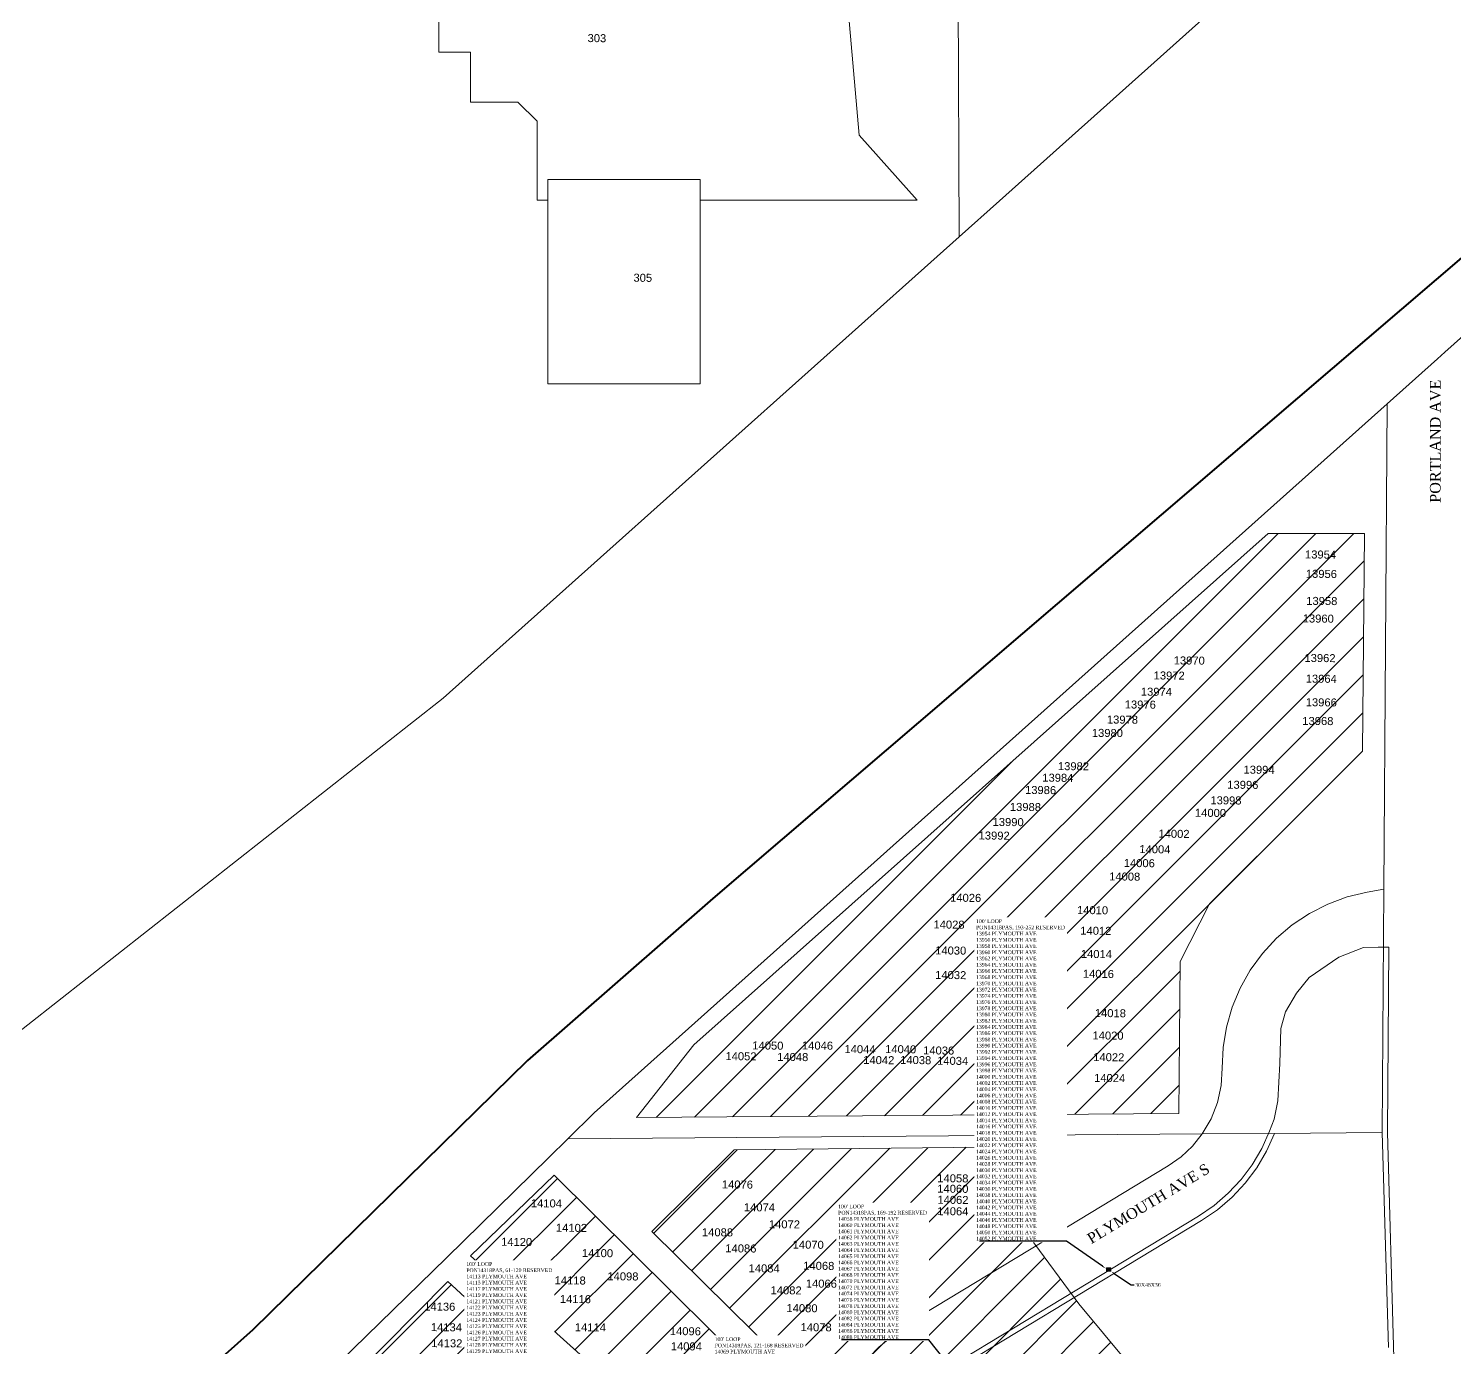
# Model space of a CAD drawing. Header units: feet. Extents: x 2808417 to 2820762, y 948624 to 970780.
# Drawn here: x 2813453 to 2814789, y 965377 to 966613 of the extents above; entities that cross this region are included whole.
import ezdxf
from ezdxf import colors
from ezdxf.entities.mleader import LeaderData, LeaderLine
from ezdxf.enums import TextEntityAlignment as Align
from ezdxf.lldxf.tags import DXFTag
from ezdxf.math import Vec2, Vec3

# ---------------------------------------------------------------- set-up
doc = ezdxf.new("R2010")
doc.units = ezdxf.units.FT
doc.header["$LTSCALE"] = 0.015
doc.header["$MEASUREMENT"] = 0
for name, color, linetype in [('288A', 112, '288A'), ('Dakota County Addresses', 7, 'Continuous'), ('Dakota County Parcels', 7, 'Continuous'), ('DETAIL', 7, 'Continuous'), ('NOTES', 7, 'Continuous'), ('STREET NAME', 7, 'Continuous'), ('TELEPHONE STRUCT-PROP', 6, 'Continuous')]:
    doc.layers.add(name, color=color, linetype=linetype)
doc.layers.add('RUNNING LINE (UNDERGROUND)', color=10, linetype='Continuous', lineweight=40)
doc.layers.add('WORK BOUNDARY', color=110, linetype='Continuous', lineweight=40)
doc.styles.add('Dimensions 100', font='arial.ttf')
doc.styles.add('Line', font='txt.shx', dxfattribs={"height": 3})
doc.styles.get("Standard").update_dxf_attribs({"font": 'times.ttf'})
doc.styles.add('Utilities', font='arial.ttf', dxfattribs={"height": 2.5})
tags = doc.linetypes.add('288A', pattern='A,80,-5,["288A",Line,S=1.5,R=0,X=0,Y=-1.5],-24', length=109).pattern_tags.tags
tags[6] = DXFTag(74, 10)

# ---------------------------------------------------------------- blocks, each defined once
blk = doc.blocks.new('ACMAP_ANN_TEMPLATE_Dakota County Addresses')
at = {"layer": 'Dakota County Addresses', "style": 'Dimensions 100'}
blk.add_attdef('DakotaCountyAddress', text='', height=50, dxfattribs=at).set_placement((0, 0), align=Align.CENTER)
blk = doc.blocks.new('NEW HH')
at = {"ltscale": 40, "true_color": 0xffffff}
h = blk.add_hatch(color=7, dxfattribs=at)
h.dxf.hatch_style = 1
h.paths.add_polyline_path([(-0.061, -0.031, 0.414214), (-0.046, -0.046), (0.046, -0.046, 0.414214), (0.061, -0.031), (0.061, 0.031, 0.414214), (0.046, 0.046), (-0.046, 0.046, 0.414214), (-0.061, 0.031)])
at = {"layer": 'RUNNING LINE (UNDERGROUND)', "color": 6, "lineweight": 0, "const_width": 0.005, "flags": 128}
blk.add_lwpolyline([(-0.061, 0.031), (-0.061, -0.031, 0.414214), (-0.046, -0.046), (0.046, -0.046, 0.414214), (0.061, -0.031), (0.061, 0.031, 0.414214), (0.046, 0.046), (-0.046, 0.046, 0.414214)], format="xyb", close=True, dxfattribs=at)
at = {"layer": 'TELEPHONE STRUCT-PROP', "color": 18, "true_color": 0x000000, "style": 'Utilities'}
blk.add_text('HH', height=0.05, dxfattribs=at).set_placement((0, 0), align=Align.MIDDLE_CENTER)

msp = doc.modelspace()

# ---------------------------------------------------------------- hatches: boundary and pattern name
at = {"layer": 'NOTES', "ltscale": 100}
h = msp.add_hatch(dxfattribs=at)
h.set_pattern_fill('ANSI31', color=30, scale=200)
h.paths.add_polyline_path([(2813981.2, 964784.4), (2813875.9, 964735.7), (2813831.2, 964833.4), (2813477.8, 964991.6), (2813619, 965225.9), (2813793.3, 965118.7), (2813857.3, 965023.9)])
h.paths.add_polyline_path([(2813669, 965260.7), (2813827, 965141.1), (2814018, 964782.5), (2814132.9, 964839.9), (2814239.1, 964948.9), (2814092.9, 965112.9), (2814067.9, 965212.4), (2814027.9, 965270.6), (2813845.3, 965439)])
h.paths.add_polyline_path([(2813866.7, 965463.2), (2813975.5, 965365), (2814082.1, 965253.4), (2814106.7, 965228.7), (2814144.1, 965109.1), (2814260.1, 964992.2), (2814444.5, 965169.1), (2814275.6, 965308.2), (2814164.9, 965320.7), (2813944.9, 965538.7)])
h.paths.add_polyline_path([(2814113.7, 965562.4), (2814036.4, 965485.9), (2814180.3, 965344.1), (2814302.6, 965335.3), (2814409.5, 965244.4), (2814507.6, 965332.8), (2814436.6, 965418.2), (2814389.9, 965481.3), (2814378.3, 965565.5)])
h.paths.add_polyline_path([(2814022, 965592.7), (2814076, 965660.8), (2814614.1, 966140.2), (2814704.2, 966140.2), (2814702.3, 965936.2), (2814649.2, 965883.2), (2814559.1, 965793), (2814531.5, 965739.2), (2814530.3, 965596.7)])

# ---------------------------------------------------------------- linework, layer by layer
at = {"layer": '288A', "lineweight": 5, "ltscale": 50, "flags": 128}
msp.add_lwpolyline([(2814219, 965263.1), (2814272.7, 965323), (2814286.4, 965336.9), (2814301.5, 965349.5), (2814317.7, 965360.4), (2814548.8, 965500.4), (2814563.3, 965510.4), (2814576.6, 965521.8), (2814588.6, 965534.6), (2814599.1, 965548.6), (2814608, 965563.7), (2814615.3, 965579.9), (2814619.7, 965591.4), (2814623, 965608.6), (2814625, 965643.3), (2814625.7, 965676.2), (2814630.2, 965691.9), (2814640.6, 965709.5), (2814652.5, 965724.2), (2814680.2, 965743.1), (2814703.2, 965752.1), (2814716.9, 965752.5), (2814727, 965752.6), (2814725.9, 965578.8), (2814731.8, 965367.6), (2814736.6, 965358.9), (2814737.8, 964889), (2814732.9, 964879.4)], dxfattribs=at)
at = {"layer": 'Dakota County Parcels', "lineweight": 5}
for p, q in [((2813837, 966591.4), (2813836.9, 966885.2)), ((2814203.6, 966825.7), (2814230.7, 966513.4)), ((2814323.1, 966769.1), (2814324.4, 966418.3)), ((2813866.5, 966591.4), (2813837, 966591.4)), ((2813866.6, 966544.4), (2813866.5, 966591.4)), ((2813911.1, 966544.5), (2813866.6, 966544.4)), ((2813929.1, 966526.6), (2813911.1, 966544.5)), ((2813929.1, 966452.5), (2813929.1, 966526.6)), ((2814230.7, 966513.4), (2814285.1, 966452.7)), ((2813939.1, 966472), (2813939.1, 966472)), ((2813939.1, 966472), (2814081.7, 966472)), ((2813939.1, 966452.5), (2813939.1, 966472)), ((2814081.7, 966452.6), (2814081.7, 966472)), ((2813939.1, 966452.5), (2813929.1, 966452.5)), ((2813939.2, 966280.3), (2813939.1, 966452.5)), ((2814285.1, 966452.7), (2814081.7, 966452.6)), ((2814081.7, 966452.6), (2814081.8, 966280.4)), ((2813841, 965985.7), (2814324.4, 966418.3)), ((2814725.4, 966261.8), (2814772.6, 966304)), ((2814081.8, 966280.4), (2813939.2, 966280.3)), ((2814725.4, 966261.8), (2813982.6, 965597.1)), ((2814722.4, 965806.9), (2814725.4, 966261.8)), ((2813312, 965569.9), (2813841, 965985.7)), ((2814722.4, 965806.9), (2814706.8, 965804.1)), ((2814720.9, 965578.7), (2814722.4, 965806.9)), ((2813957.7, 965572.7), (2813982.6, 965597.1)), ((2813939.9, 965555.3), (2813957.7, 965572.7)), ((2813957.7, 965572.7), (2814552.1, 965577.4)), ((2814408.1, 965576.2), (2814409, 965576.2)), ((2814552.1, 965577.4), (2814552.1, 965577.4)), ((2814619.8, 965577.9), (2814619.8, 965577.9)), ((2814720.9, 965578.7), (2814720.9, 965578.7)), ((2814726.6, 965377.3), (2814720.9, 965578.7)), ((2813844.1, 965461.4), (2813939.9, 965555.3)), ((2814415.6, 965484.1), (2814520.4, 965547.5)), ((2814320.4, 965356.2), (2814551.5, 965496.2)), ((2814289.3, 965407.5), (2814415.6, 965484.1)), ((2813744.3, 965363.7), (2813844.1, 965461.4))]:
    msp.add_line(p, q, dxfattribs=at)
for points in [[(2814324.4, 966418.3), (2814362.1, 966452), (2814631.5, 966693.1), (2814728.7, 966780.1)], [(2814772.6, 966304), (2814779.5, 966310.2), (2814826.2, 966352)], [(2814706.8, 965804.1), (2814688, 965799.6), (2814669.8, 965792.9), (2814652.6, 965784.1), (2814636.4, 965773.4), (2814621.7, 965760.8), (2814608.5, 965746.6), (2814597.1, 965731), (2814587.6, 965714.1), (2814580.1, 965696.3), (2814574.8, 965677.6), (2814571.7, 965658.5), (2814570.9, 965639.2)], [(2814552.1, 965577.4), (2814560.4, 965591.5), (2814566.4, 965606.8), (2814569.9, 965622.8), (2814570.9, 965639.2)], [(2814520.4, 965547.5), (2814532.3, 965556), (2814543, 965566), (2814552.1, 965577.4)], [(2814551.5, 965496.2), (2814566.4, 965506.4), (2814580.1, 965518.2), (2814592.4, 965531.4), (2814603.2, 965545.8), (2814612.4, 965561.4), (2814619.8, 965577.9)], [(2814552.1, 965577.4), (2814619.8, 965577.9), (2814720.9, 965578.7)], [(2814231.6, 965359.6), (2814249.3, 965377.5), (2814268.6, 965393.5), (2814289.3, 965407.5)]]:
    msp.add_lwpolyline(points, dxfattribs=at)
at = {"layer": 'NOTES', "color": 30, "lineweight": 5, "ltscale": 1.5, "flags": 128}
for points in [[(2814022, 965592.7), (2814076, 965660.8), (2814614.1, 966140.2), (2814704.2, 966140.2), (2814702.3, 965936.2), (2814649.2, 965883.2), (2814559.1, 965793), (2814531.5, 965739.2), (2814530.3, 965596.7)], [(2814113.7, 965562.4), (2814036.4, 965485.9), (2814180.3, 965344.1), (2814302.6, 965335.3), (2814409.5, 965244.4), (2814507.6, 965332.8), (2814436.6, 965418.2), (2814389.9, 965481.3), (2814378.3, 965565.5)], [(2813866.7, 965463.2), (2813975.5, 965365), (2814082.1, 965253.4), (2814106.7, 965228.7), (2814144.1, 965109.1), (2814260.1, 964992.2), (2814444.5, 965169.1), (2814275.6, 965308.2), (2814164.9, 965320.7), (2813944.9, 965538.7)], [(2813669, 965260.7), (2813827, 965141.1), (2814018, 964782.5), (2814132.9, 964839.9), (2814239.1, 964948.9), (2814092.9, 965112.9), (2814067.9, 965212.4), (2814027.9, 965270.6), (2813845.3, 965439)]]:
    msp.add_lwpolyline(points, close=True, dxfattribs=at)
at = {"layer": 'WORK BOUNDARY', "ltscale": 50, "flags": 128}
msp.add_lwpolyline([(2814803.9, 966406.1), (2814093.6, 965798.1), (2813919.9, 965646.3), (2813662.8, 965393.8), (2813320.4, 965088.8), (2812730.3, 964220.2), (2813083.5, 964073.3), (2813675.1, 963716.3), (2814058.4, 963404.6), (2814379.4, 963195.7), (2814811.2, 962994.8)], dxfattribs=at)

# ---------------------------------------------------------------- block references
at = {"lineweight": 5, "xscale": 40, "yscale": 40, "zscale": 40}
msp.add_blockref('NEW HH', (2814464.5, 965450.4), dxfattribs=at)
at = {"layer": 'Dakota County Addresses', "lineweight": 5, "xscale": 0.15, "yscale": 0.15, "zscale": 0.15, "rotation": 359.5015230000861}
for p, values in [((2813985, 966600.7), {'DakotaCountyAddress': '303'}), ((2814028, 966376.1), {'DakotaCountyAddress': '305'}), ((2814663, 966116.7), {'DakotaCountyAddress': '13954'}), ((2814663.8, 966098.6), {'DakotaCountyAddress': '13956'}), ((2814664.2, 966073.2), {'DakotaCountyAddress': '13958'}), ((2814660.9, 966056.7), {'DakotaCountyAddress': '13960'}), ((2814540, 966017.4), {'DakotaCountyAddress': '13970'}), ((2814662.5, 966019.7), {'DakotaCountyAddress': '13962'}), ((2814521.2, 966003.3), {'DakotaCountyAddress': '13972'}), ((2814663.7, 966000.3), {'DakotaCountyAddress': '13964'}), ((2814509.2, 965988.1), {'DakotaCountyAddress': '13974'}), ((2814494.1, 965976.1), {'DakotaCountyAddress': '13976'}), ((2814663.7, 965978.2), {'DakotaCountyAddress': '13966'}), ((2814477.4, 965962), {'DakotaCountyAddress': '13978'}), ((2814660.5, 965960.7), {'DakotaCountyAddress': '13968'}), ((2814463.3, 965949.5), {'DakotaCountyAddress': '13980'}), ((2814416.9, 965907.5), {'DakotaCountyAddress': '13984'}), ((2814431.5, 965918.3), {'DakotaCountyAddress': '13982'}), ((2814605.4, 965915), {'DakotaCountyAddress': '13994'}), ((2814400.7, 965896), {'DakotaCountyAddress': '13986'}), ((2814590.2, 965900.9), {'DakotaCountyAddress': '13996'}), ((2814386.5, 965880.1), {'DakotaCountyAddress': '13988'}), ((2814574.4, 965886.3), {'DakotaCountyAddress': '13998'}), ((2814559.9, 965874.6), {'DakotaCountyAddress': '14000'}), ((2814357.2, 965853.3), {'DakotaCountyAddress': '13992'}), ((2814370.3, 965866), {'DakotaCountyAddress': '13990'}), ((2814525.7, 965855), {'DakotaCountyAddress': '14002'}), ((2814507.8, 965840.5), {'DakotaCountyAddress': '14004'}), ((2814493.2, 965827.5), {'DakotaCountyAddress': '14006'}), ((2814479.5, 965814.9), {'DakotaCountyAddress': '14008'}), ((2814330.5, 965795), {'DakotaCountyAddress': '14026'}), ((2814449.4, 965783.4), {'DakotaCountyAddress': '14010'}), ((2814314.9, 965769.9), {'DakotaCountyAddress': '14028'}), ((2814452.5, 965764.1), {'DakotaCountyAddress': '14012'}), ((2814316.5, 965745.6), {'DakotaCountyAddress': '14030'}), ((2814453, 965742.3), {'DakotaCountyAddress': '14014'}), ((2814316.5, 965722.6), {'DakotaCountyAddress': '14032'}), ((2814454.9, 965723.7), {'DakotaCountyAddress': '14016'}), ((2814466.1, 965686.9), {'DakotaCountyAddress': '14018'}), ((2814463.9, 965665.9), {'DakotaCountyAddress': '14020'}), ((2814145.2, 965656.5), {'DakotaCountyAddress': '14050'}), ((2814191.7, 965656.5), {'DakotaCountyAddress': '14046'}), ((2814231.5, 965653.1), {'DakotaCountyAddress': '14044'}), ((2814269.6, 965653.1), {'DakotaCountyAddress': '14040'}), ((2814120, 965646.5), {'DakotaCountyAddress': '14052'}), ((2814168.5, 965645.8), {'DakotaCountyAddress': '14048'}), ((2814249.1, 965642.9), {'DakotaCountyAddress': '14042'}), ((2814283.7, 965642.9), {'DakotaCountyAddress': '14038'}), ((2814305.2, 965651.9), {'DakotaCountyAddress': '14036'}), ((2814318.3, 965642.2), {'DakotaCountyAddress': '14034'}), ((2814464.6, 965645.6), {'DakotaCountyAddress': '14022'}), ((2814465.4, 965626.1), {'DakotaCountyAddress': '14024'}), ((2814116.7, 965526.3), {'DakotaCountyAddress': '14076'}), ((2814318.5, 965532.1), {'DakotaCountyAddress': '14058'}), ((2814318.5, 965522.3), {'DakotaCountyAddress': '14060'}), ((2813937.7, 965508.6), {'DakotaCountyAddress': '14104'}), ((2814318.6, 965511.9), {'DakotaCountyAddress': '14062'}), ((2814137.3, 965504.9), {'DakotaCountyAddress': '14074'}), ((2814318.5, 965501.2), {'DakotaCountyAddress': '14064'}), ((2813961.2, 965485.7), {'DakotaCountyAddress': '14102'}), ((2814098, 965481.5), {'DakotaCountyAddress': '14088'}), ((2814160.7, 965489), {'DakotaCountyAddress': '14072'}), ((2813909.8, 965472.5), {'DakotaCountyAddress': '14120'}), ((2814119.9, 965466.4), {'DakotaCountyAddress': '14086'}), ((2814183, 965469.9), {'DakotaCountyAddress': '14070'}), ((2813985.6, 965462), {'DakotaCountyAddress': '14100'}), ((2814009.4, 965440.2), {'DakotaCountyAddress': '14098'}), ((2814141.7, 965447.7), {'DakotaCountyAddress': '14084'}), ((2814192.9, 965450.1), {'DakotaCountyAddress': '14068'}), ((2813960, 965436.4), {'DakotaCountyAddress': '14118'}), ((2814162.3, 965427.1), {'DakotaCountyAddress': '14082'}), ((2814195.3, 965433.4), {'DakotaCountyAddress': '14066'}), ((2813964.9, 965418.9), {'DakotaCountyAddress': '14116'}), ((2813837.8, 965411.8), {'DakotaCountyAddress': '14136'}), ((2814177.2, 965410.4), {'DakotaCountyAddress': '14080'}), ((2813844, 965392.5), {'DakotaCountyAddress': '14134'}), ((2813978.9, 965392.4), {'DakotaCountyAddress': '14114'}), ((2814067.9, 965388.8), {'DakotaCountyAddress': '14096'}), ((2814190.4, 965392.5), {'DakotaCountyAddress': '14078'}), ((2813844.4, 965377.5), {'DakotaCountyAddress': '14132'}), ((2814068.8, 965374.6), {'DakotaCountyAddress': '14094'})]:
    msp.add_blockref('ACMAP_ANN_TEMPLATE_Dakota County Addresses', p, dxfattribs=at).add_auto_attribs(values)

# ---------------------------------------------------------------- texts
at = {"layer": 'STREET NAME', "lineweight": 5, "ltscale": 40, "char_height": 10, "attachment_point": 1}
for s, insert, rotation in [('PORTLAND AVE', (2814765.5, 966169), 90), ('PLYMOUTH AVE S', (2814443.1, 965482.6), 31.1924)]:
    msp.add_mtext(s, dxfattribs=dict(at, insert=insert, rotation=rotation))

# ---------------------------------------------------------------- next in the draw order: leaders
at = {"layer": 'DETAIL', "lineweight": 5, "ltscale": 5}
ml = msp.add_multileader_mtext('Standard', dxfattribs=at)
ml.set_content("100' LOOP\\PPON14318PAS, 61-120 RESERVED\\P14113 PLYMOUTH AVE\\P14115 PLYMOUTH AVE\\P14117 PLYMOUTH AVE\\P14119 PLYMOUTH AVE\\P14121 PLYMOUTH AVE\\P14122 PLYMOUTH AVE\\P14123 PLYMOUTH AVE\\P14124 PLYMOUTH AVE\\P14125 PLYMOUTH AVE\\P14126 PLYMOUTH AVE\\P14127 PLYMOUTH AVE\\P14128 PLYMOUTH AVE\\P14129 PLYMOUTH AVE\\P14130 PLYMOUTH AVE\\P14131 PLYMOUTH AVE\\P14132 PLYMOUTH AVE\\P14133 PLYMOUTH AVE\\P14134 PLYMOUTH AVE\\P14135 PLYMOUTH AVE\\P14136 PLYMOUTH AVE\\P14137 PLYMOUTH AVE\\P14138 PLYMOUTH AVE\\P14139 PLYMOUTH AVE\\P14140 PLYMOUTH AVE\\P14141 PLYMOUTH AVE\\P14142 PLYMOUTH AVE\\P14143 PLYMOUTH AVE\\P14144 PLYMOUTH AVE\\P14145 PLYMOUTH AVE\\P14146 PLYMOUTH AVE\\P14147 PLYMOUTH AVE\\P14148 PLYMOUTH AVE\\P14149 PLYMOUTH AVE\\P14150 PLYMOUTH AVE\\P14151 PLYMOUTH AVE\\P14152 PLYMOUTH AVE\\P14153 PLYMOUTH AVE\\P14154 PLYMOUTH AVE\\P14155 PLYMOUTH AVE\\P14156 PLYMOUTH AVE\\P14157 PLYMOUTH AVE\\P14158 PLYMOUTH AVE\\P14159 PLYMOUTH AVE\\P14160 PLYMOUTH AVE\\P14161 PLYMOUTH AVE\\P14162 PLYMOUTH AVE\\P14163 PLYMOUTH AVE\\P14164 PLYMOUTH AVE\\P14166 PLYMOUTH AVE\\P14168 PLYMOUTH AVE\\P14170 PLYMOUTH AVE\\P14172 PLYMOUTH AVE\\P14174 PLYMOUTH AVE\\P14176 PLYMOUTH AVE", color=256)
ml.set_leader_properties()
ml.build(insert=Vec2(0, 0))
ml.multileader.update_dxf_attribs({"text_left_attachment_type": 5, "text_right_attachment_type": 5, "dogleg_length": 3})
ctx = ml.context
ctx.base_point, ctx.char_height, ctx.landing_gap_size, ctx.plane_origin = Vec3(2813861.2, 965132.3), 3.5, 1.5, Vec3(2813994, 965107.8)
ctx.left_attachment, ctx.right_attachment = 5, 5
notes = []
notes.append((ctx, [(0, (1, 1, 0), (2813944.9, 965132.3), (-1, 0), 3, [(0, [(2813981.8, 965089.2)], 0, [])])]))
ctx.mtext.insert, ctx.mtext.flow_direction = Vec3(2813862.7, 965457.3), 5
ctx.mtext.has_bg_fill, ctx.mtext.bg_color, ctx.mtext.bg_scale_factor, ctx.mtext.bg_transparency, ctx.mtext.use_window_bg_color = 1, -1027028792, 1.5, 0, 1
ml = msp.add_multileader_mtext('Standard', dxfattribs=at)
ml.set_content('30X48X36', color=256)
ml.set_leader_properties()
ml.build(insert=Vec2(0, 0))
ml.multileader.update_dxf_attribs({"has_text_frame": 1, "text_left_attachment_type": 2, "text_right_attachment_type": 2, "dogleg_length": 3})
ctx = ml.context
ctx.base_point, ctx.char_height, ctx.landing_gap_size, ctx.plane_origin = Vec3(2814488.5, 965435.9), 3.5, 1.5, Vec3(2814477.9, 965492.1)
ctx.left_attachment, ctx.right_attachment, ctx.text_align_type = 2, 2, 1
notes.append((ctx, [(1, (1, 1, 0), (2814485.5, 965435.9), (1, 0), 3, [(0, [(2814466.7, 965448.7)], 0, [])])]))
ctx.mtext.insert, ctx.mtext.alignment, ctx.mtext.flow_direction = Vec3(2814501.3, 965437.7), 2, 5
ctx.mtext.has_bg_fill, ctx.mtext.bg_color, ctx.mtext.bg_scale_factor, ctx.mtext.bg_transparency, ctx.mtext.use_window_bg_color = 1, -1027028792, 1.5, 0, 1
ml = msp.add_multileader_mtext('Standard', dxfattribs=at)
ml.set_content("100' LOOP\\PPON14318PAS, 121-168 RESERVED\\P14069 PLYMOUTH AVE\\P14071 PLYMOUTH AVE\\P14073 PLYMOUTH AVE\\P14075 PLYMOUTH AVE\\P14077 PLYMOUTH AVE\\P14079 PLYMOUTH AVE\\P14081 PLYMOUTH AVE\\P14083 PLYMOUTH AVE\\P14085 PLYMOUTH AVE\\P14087 PLYMOUTH AVE\\P14089 PLYMOUTH AVE\\P14090 PLYMOUTH AVE\\P14091 PLYMOUTH AVE\\P14092 PLYMOUTH AVE\\P14093 PLYMOUTH AVE\\P14094 PLYMOUTH AVE\\P14095 PLYMOUTH AVE\\P14096 PLYMOUTH AVE\\P14097 PLYMOUTH AVE\\P14098 PLYMOUTH AVE\\P14099 PLYMOUTH AVE\\P14100 PLYMOUTH AVE\\P14101 PLYMOUTH AVE\\P14102 PLYMOUTH AVE\\P14103 PLYMOUTH AVE\\P14104 PLYMOUTH AVE\\P14105 PLYMOUTH AVE\\P14106 PLYMOUTH AVE\\P14107 PLYMOUTH AVE\\P14108 PLYMOUTH AVE\\P14109 PLYMOUTH AVE\\P14110 PLYMOUTH AVE\\P14111 PLYMOUTH AVE\\P14112 PLYMOUTH AVE\\P14114 PLYMOUTH AVE\\P14116 PLYMOUTH AVE\\P14118 PLYMOUTH AVE\\P14120 PLYMOUTH AVE", color=256)
ml.set_leader_properties()
ml.build(insert=Vec2(0, 0))
ml.multileader.update_dxf_attribs({"text_left_attachment_type": 5, "text_right_attachment_type": 5, "dogleg_length": 3})
ctx = ml.context
ctx.base_point, ctx.char_height, ctx.landing_gap_size, ctx.plane_origin = Vec3(2814093.8, 965155.1), 3.5, 1.5, Vec3(2814232.6, 965282.5)
ctx.left_attachment, ctx.right_attachment = 5, 5
notes.append((ctx, [(0, (1, 1, 0), (2814180, 965155.1), (-1, 0), 3, [(0, [(2814215.7, 965264.3)], 0, [])])]))
ctx.mtext.insert, ctx.mtext.flow_direction = Vec3(2814095.3, 965386.8), 5
ctx.mtext.has_bg_fill, ctx.mtext.bg_color, ctx.mtext.bg_scale_factor, ctx.mtext.bg_transparency, ctx.mtext.use_window_bg_color = 1, -1027028792, 1.5, 0, 1
for ctx, leaders in notes:
    for number, flags, end, landing, length, lines in leaders:
        leader = LeaderData()
        leader.index, (leader.has_last_leader_line, leader.has_dogleg_vector, leader.attachment_direction) = number, flags
        leader.last_leader_point, leader.dogleg_vector, leader.dogleg_length = Vec3(end), Vec3(landing), length
        for number, points, colour, breaks in lines:
            line = LeaderLine()
            line.index, line.vertices, line.color, line.breaks = number, Vec3.list(points), colors.encode_raw_color(colour), breaks
            leader.lines.append(line)
        ctx.leaders.append(leader)

# ---------------------------------------------------------------- next in the draw order: leaders
ml = msp.add_multileader_mtext('Standard', dxfattribs=at)
ml.set_content("100' LOOP\\PPON14318PAS, 193-252 RESERVED\\P13954 PLYMOUTH AVE\\P13956 PLYMOUTH AVE\\P13958 PLYMOUTH AVE\\P13960 PLYMOUTH AVE\\P13962 PLYMOUTH AVE\\P13964 PLYMOUTH AVE\\P13966 PLYMOUTH AVE\\P13968 PLYMOUTH AVE\\P13970 PLYMOUTH AVE\\P13972 PLYMOUTH AVE\\P13974 PLYMOUTH AVE\\P13976 PLYMOUTH AVE\\P13978 PLYMOUTH AVE\\P13980 PLYMOUTH AVE\\P13982 PLYMOUTH AVE\\P13984 PLYMOUTH AVE\\P13986 PLYMOUTH AVE\\P13988 PLYMOUTH AVE\\P13990 PLYMOUTH AVE\\P13992 PLYMOUTH AVE\\P13994 PLYMOUTH AVE\\P13996 PLYMOUTH AVE\\P13998 PLYMOUTH AVE\\P14000 PLYMOUTH AVE\\P14002 PLYMOUTH AVE\\P14004 PLYMOUTH AVE\\P14006 PLYMOUTH AVE\\P14008 PLYMOUTH AVE\\P14010 PLYMOUTH AVE\\P14012 PLYMOUTH AVE\\P14014 PLYMOUTH AVE\\P14016 PLYMOUTH AVE\\P14018 PLYMOUTH AVE\\P14020 PLYMOUTH AVE\\P14022 PLYMOUTH AVE\\P14024 PLYMOUTH AVE\\P14026 PLYMOUTH AVE\\P14028 PLYMOUTH AVE\\P14030 PLYMOUTH AVE\\P14032 PLYMOUTH AVE\\P14034 PLYMOUTH AVE\\P14036 PLYMOUTH AVE\\P14038 PLYMOUTH AVE\\P14040 PLYMOUTH AVE\\P14042 PLYMOUTH AVE\\P14044 PLYMOUTH AVE\\P14046 PLYMOUTH AVE\\P14048 PLYMOUTH AVE\\P14050 PLYMOUTH AVE\\P14052 PLYMOUTH AVE", color=256)
ml.set_leader_properties()
ml.build(insert=Vec2(0, 0))
ml.multileader.update_dxf_attribs({"text_left_attachment_type": 5, "text_right_attachment_type": 5, "dogleg_length": 3})
ctx = ml.context
ctx.base_point, ctx.char_height, ctx.landing_gap_size, ctx.plane_origin = Vec3(2814338.8, 965476.9), 3.5, 1.5, Vec3(2814477.3, 965467.6)
ctx.left_attachment, ctx.right_attachment = 5, 5
notes = []
notes.append((ctx, [(0, (1, 1, 0), (2814425.1, 965476.9), (-1, 0), 3, [(0, [(2814461.9, 965451.3)], 0, [])])]))
ctx.mtext.insert, ctx.mtext.flow_direction = Vec3(2814340.3, 965778.6), 5
ctx.mtext.has_bg_fill, ctx.mtext.bg_color, ctx.mtext.bg_scale_factor, ctx.mtext.bg_transparency, ctx.mtext.use_window_bg_color = 1, -1027028792, 1.5, 0, 1
ml = msp.add_multileader_mtext('Standard', dxfattribs=at)
ml.set_content("100' LOOP\\PPON14318PAS, 169-192 RESERVED\\P14058 PLYMOUTH AVE\\P14060 PLYMOUTH AVE\\P14061 PLYMOUTH AVE\\P14062 PLYMOUTH AVE\\P14063 PLYMOUTH AVE\\P14064 PLYMOUTH AVE\\P14065 PLYMOUTH AVE\\P14066 PLYMOUTH AVE\\P14067 PLYMOUTH AVE\\P14068 PLYMOUTH AVE\\P14070 PLYMOUTH AVE\\P14072 PLYMOUTH AVE\\P14074 PLYMOUTH AVE\\P14076 PLYMOUTH AVE\\P14078 PLYMOUTH AVE\\P14080 PLYMOUTH AVE\\P14082 PLYMOUTH AVE\\P14084 PLYMOUTH AVE\\P14086 PLYMOUTH AVE\\P14088 PLYMOUTH AVE", color=256)
ml.set_leader_properties()
ml.build(insert=Vec2(0, 0))
ml.multileader.update_dxf_attribs({"text_left_attachment_type": 5, "text_right_attachment_type": 5, "dogleg_length": 3})
ctx = ml.context
ctx.base_point, ctx.char_height, ctx.landing_gap_size, ctx.plane_origin = Vec3(2814209.6, 965384.5), 3.5, 1.5, Vec3(2814328, 965380.7)
ctx.left_attachment, ctx.right_attachment = 5, 5
notes.append((ctx, [(0, (1, 1, 0), (2814295.9, 965384.5), (-1, 0), 3, [(0, [(2814314.1, 965361.6)], 0, [])])]))
ctx.mtext.insert, ctx.mtext.flow_direction = Vec3(2814211.1, 965511.2), 5
ctx.mtext.has_bg_fill, ctx.mtext.bg_color, ctx.mtext.bg_scale_factor, ctx.mtext.bg_transparency, ctx.mtext.use_window_bg_color = 1, -1027028792, 1.5, 0, 1
for ctx, leaders in notes:
    for number, flags, end, landing, length, lines in leaders:
        leader = LeaderData()
        leader.index, (leader.has_last_leader_line, leader.has_dogleg_vector, leader.attachment_direction) = number, flags
        leader.last_leader_point, leader.dogleg_vector, leader.dogleg_length = Vec3(end), Vec3(landing), length
        for number, points, colour, breaks in lines:
            line = LeaderLine()
            line.index, line.vertices, line.color, line.breaks = number, Vec3.list(points), colors.encode_raw_color(colour), breaks
            leader.lines.append(line)
        ctx.leaders.append(leader)

doc.saveas('drawing.dxf')
